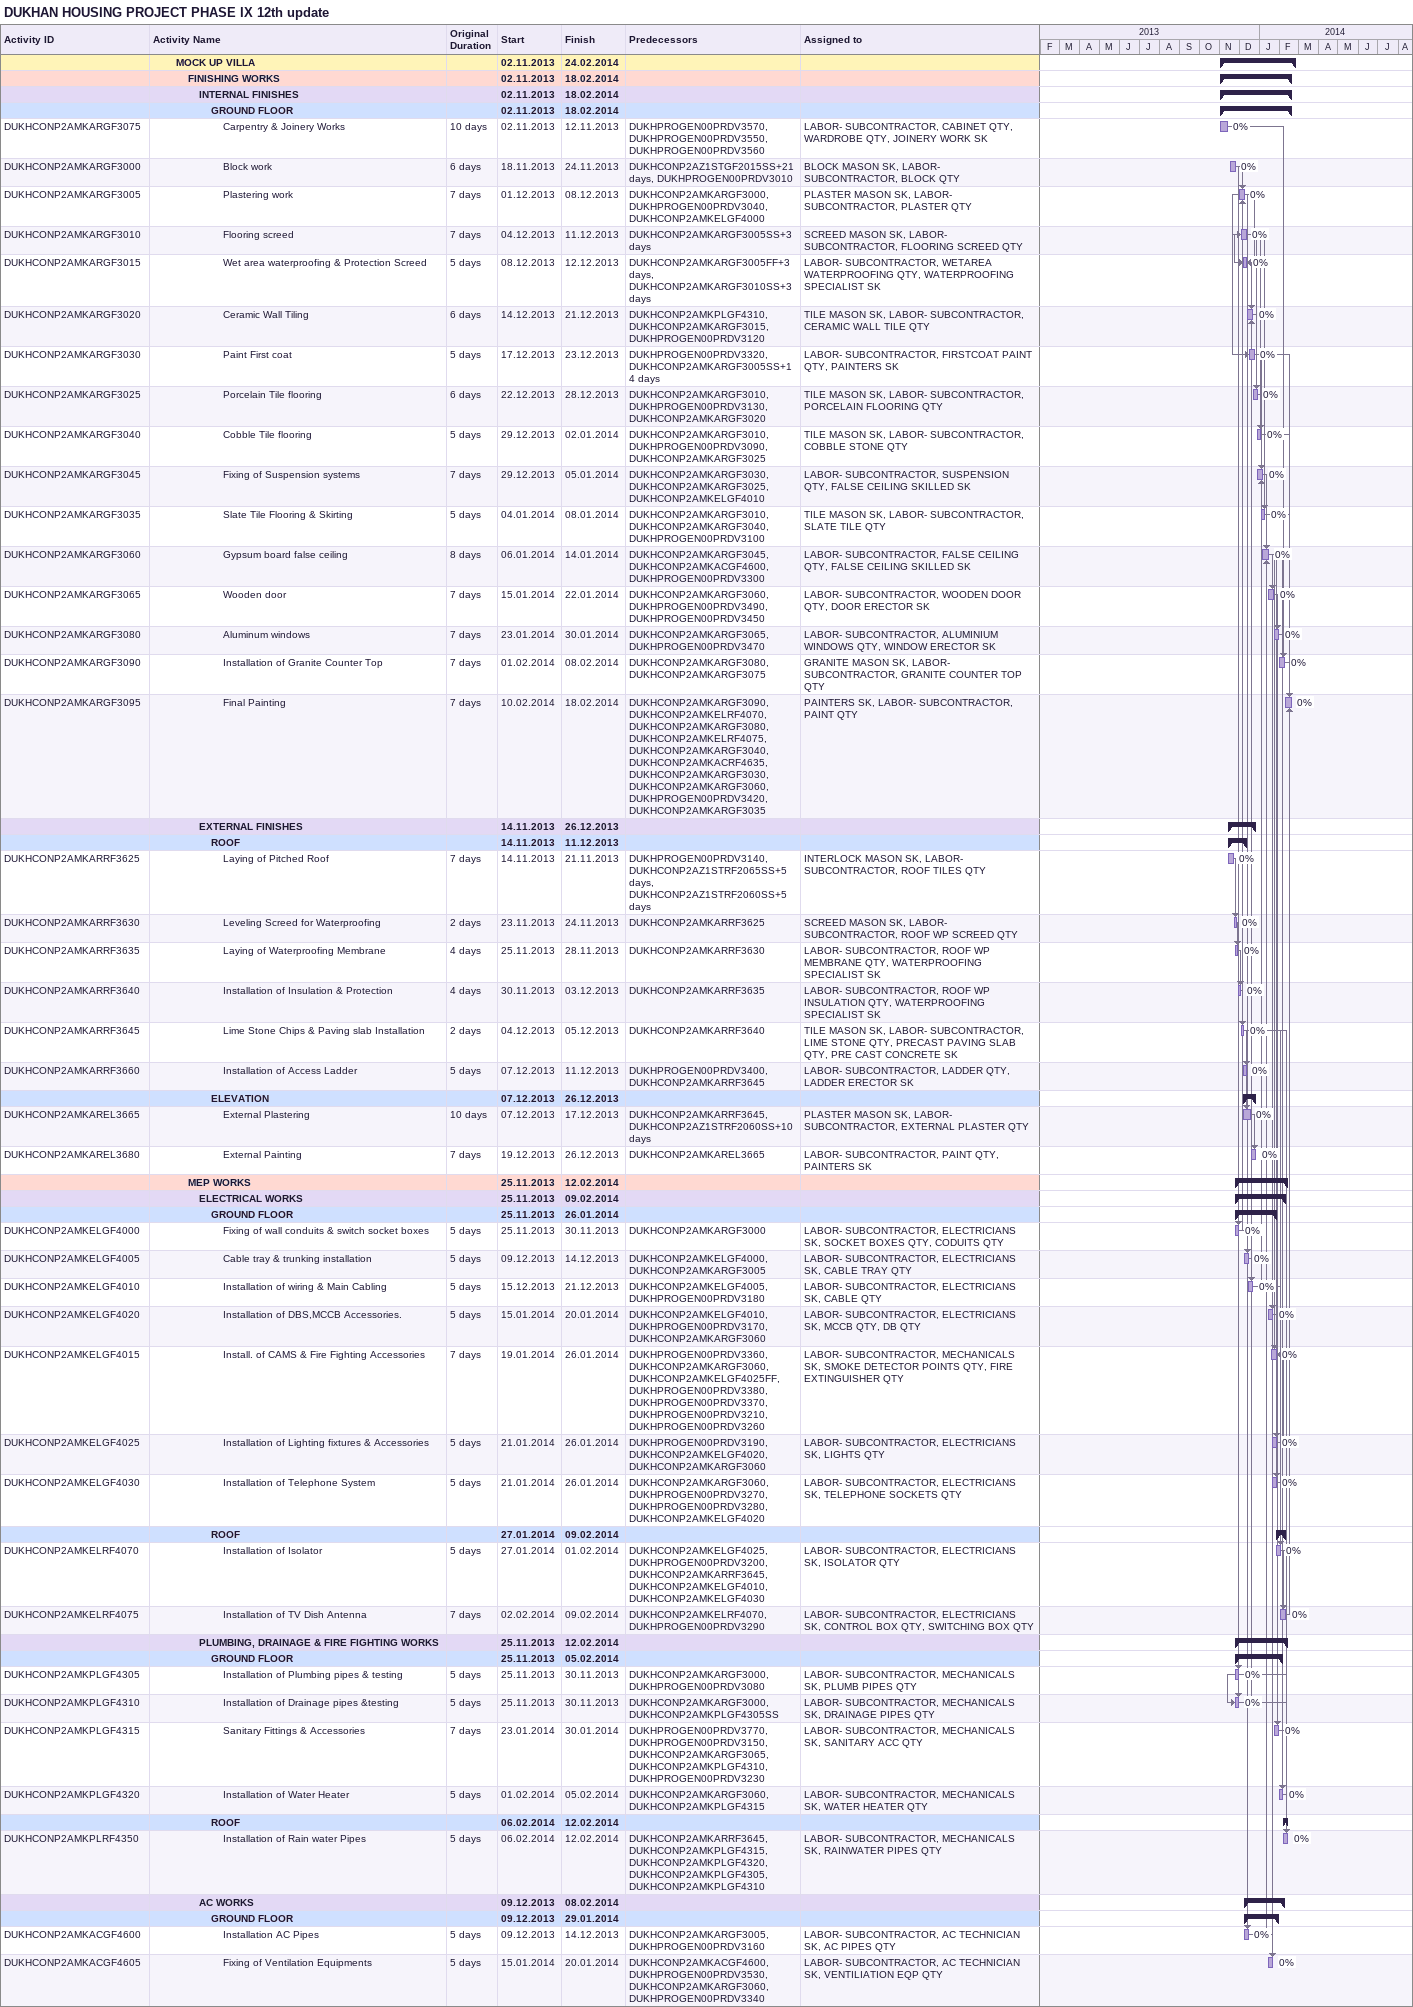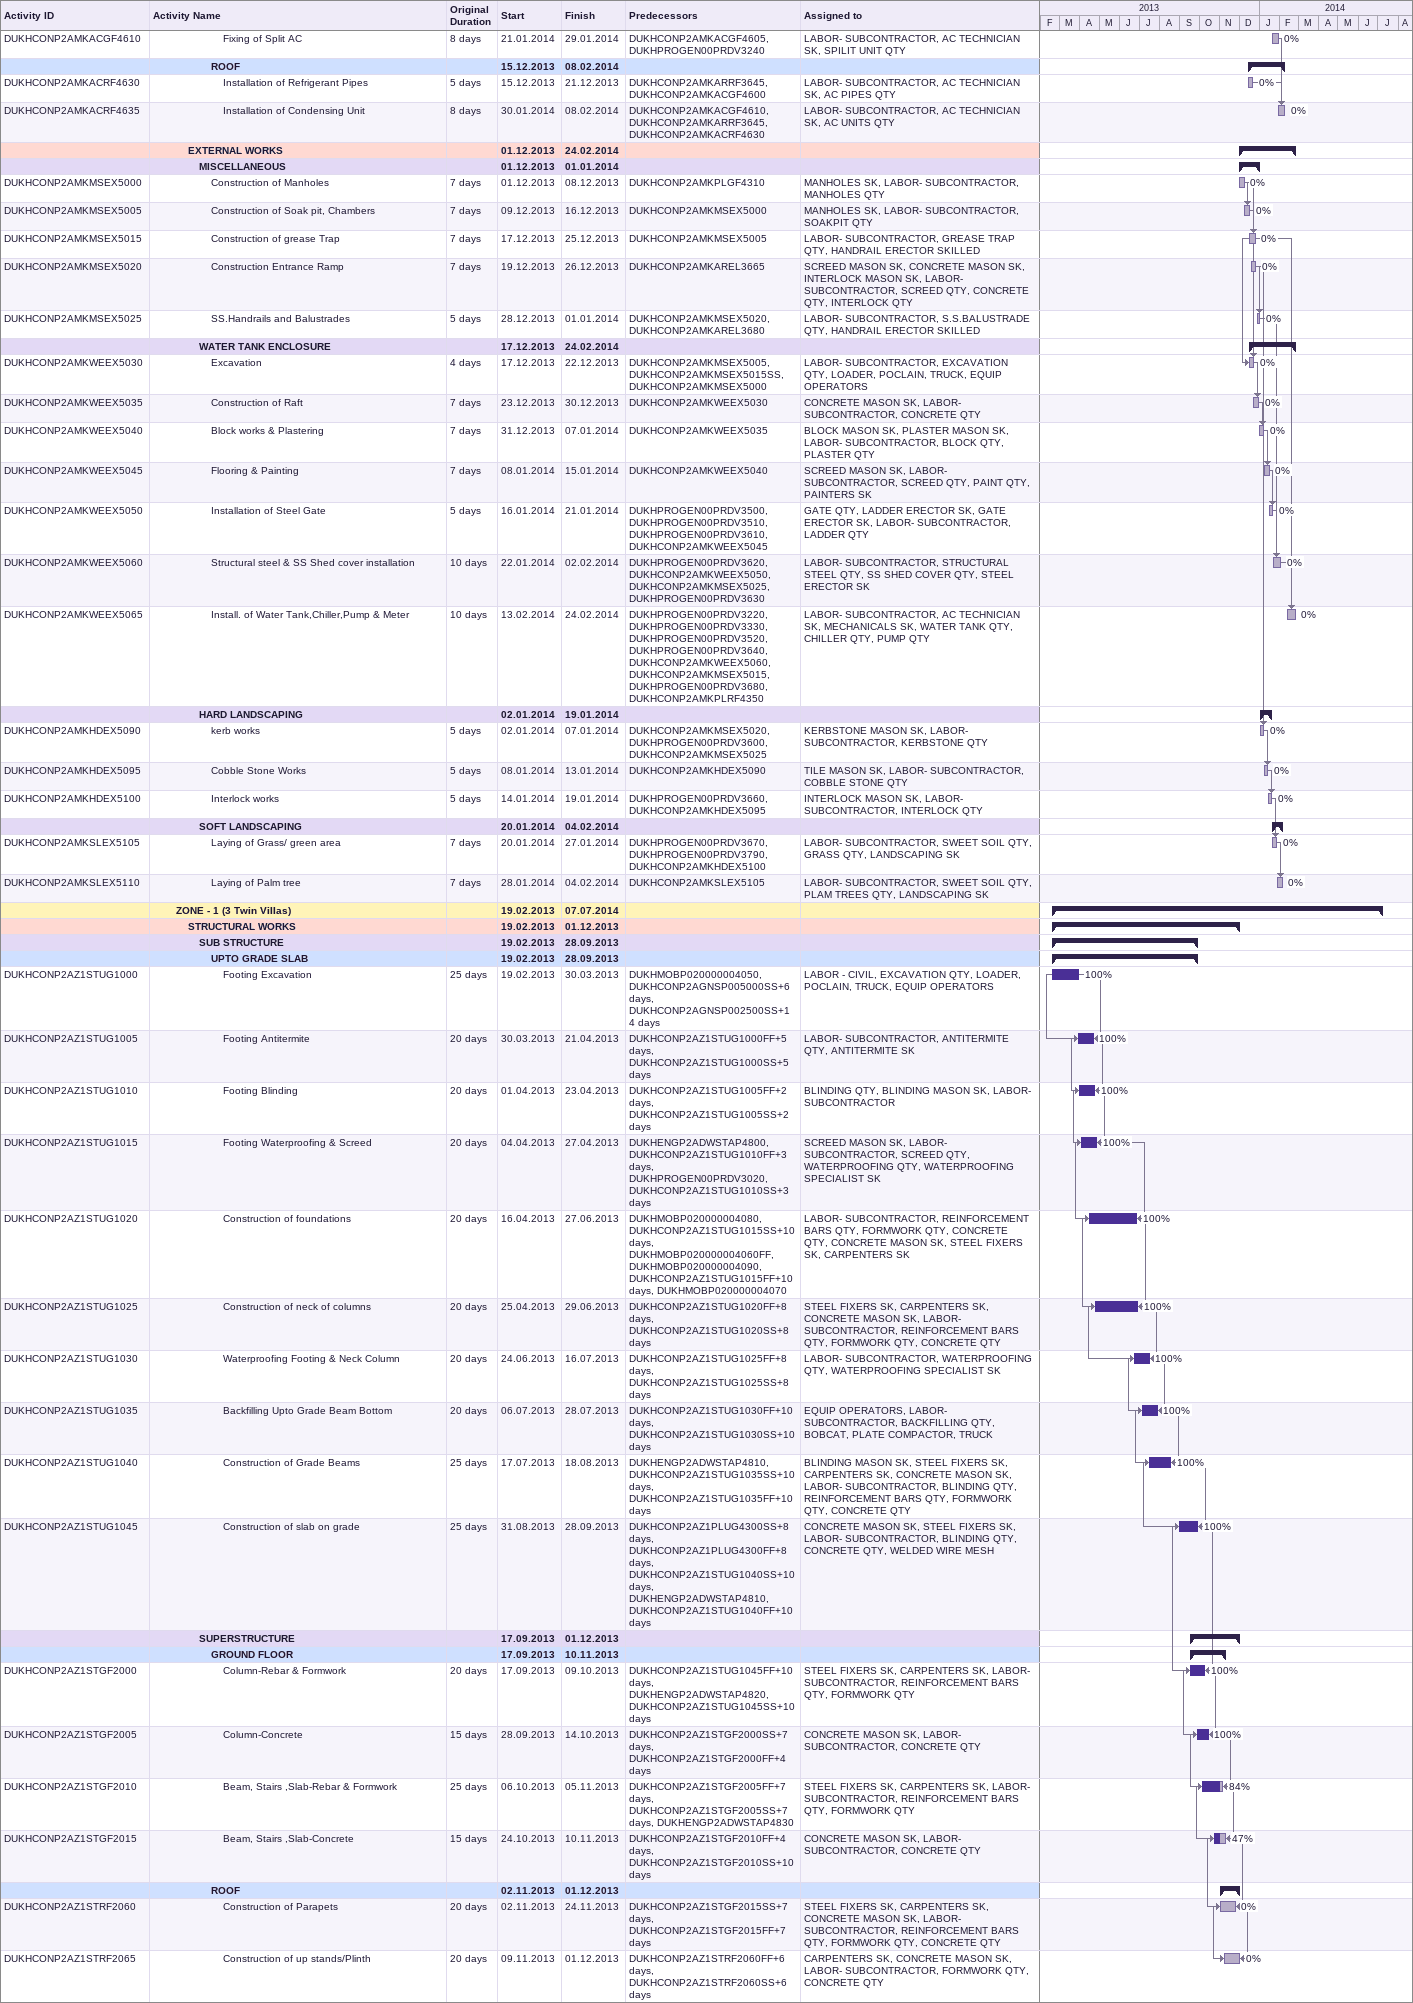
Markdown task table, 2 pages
DUKHAN HOUSING PROJECT PHASE IX 12th update

| ID | Level | Task | Original duration | Start | Finish | Predecessors | Resources | % complete |
|---|---|---|---|---|---|---|---|---|
|  | 3 | **MOCK UP VILLA** |  | 2013-11-02 | 2014-02-24 |  |  |  |
|  | 4 | **FINISHING WORKS** |  | 2013-11-02 | 2014-02-18 |  |  |  |
|  | 5 | **INTERNAL FINISHES** |  | 2013-11-02 | 2014-02-18 |  |  |  |
|  | 6 | **GROUND FLOOR** |  | 2013-11-02 | 2014-02-18 |  |  |  |
| DUKHCONP2AMKARGF3075 | 7 | Carpentry & Joinery Works | 10d | 2013-11-02 | 2013-11-12 | DUKHPROGEN00PRDV3570, DUKHPROGEN00PRDV3550, DUKHPROGEN00PRDV3560 | LABOR- SUBCONTRACTOR, CABINET QTY, WARDROBE QTY, JOINERY WORK SK | 0 |
| DUKHCONP2AMKARGF3000 | 7 | Block work | 6d | 2013-11-18 | 2013-11-24 | DUKHCONP2AZ1STGF2015SS+21d, DUKHPROGEN00PRDV3010 | BLOCK MASON SK, LABOR- SUBCONTRACTOR, BLOCK QTY | 0 |
| DUKHCONP2AMKARGF3005 | 7 | Plastering work | 7d | 2013-12-01 | 2013-12-08 | DUKHCONP2AMKARGF3000, DUKHPROGEN00PRDV3040, DUKHCONP2AMKELGF4000 | PLASTER MASON SK, LABOR- SUBCONTRACTOR, PLASTER QTY | 0 |
| DUKHCONP2AMKARGF3010 | 7 | Flooring screed | 7d | 2013-12-04 | 2013-12-11 | DUKHCONP2AMKARGF3005SS+3d | SCREED MASON SK, LABOR- SUBCONTRACTOR, FLOORING SCREED QTY | 0 |
| DUKHCONP2AMKARGF3015 | 7 | Wet area waterproofing & Protection Screed | 5d | 2013-12-08 | 2013-12-12 | DUKHCONP2AMKARGF3005FF+3d, DUKHCONP2AMKARGF3010SS+3d | LABOR- SUBCONTRACTOR, WETAREA WATERPROOFING QTY, WATERPROOFING SPECIALIST SK | 0 |
| DUKHCONP2AMKARGF3020 | 7 | Ceramic Wall Tiling | 6d | 2013-12-14 | 2013-12-21 | DUKHCONP2AMKPLGF4310, DUKHCONP2AMKARGF3015, DUKHPROGEN00PRDV3120 | TILE MASON SK, LABOR- SUBCONTRACTOR, CERAMIC WALL TILE QTY | 0 |
| DUKHCONP2AMKARGF3030 | 7 | Paint First coat | 5d | 2013-12-17 | 2013-12-23 | DUKHPROGEN00PRDV3320, DUKHCONP2AMKARGF3005SS+14d | LABOR- SUBCONTRACTOR, FIRSTCOAT PAINT QTY, PAINTERS SK | 0 |
| DUKHCONP2AMKARGF3025 | 7 | Porcelain Tile flooring | 6d | 2013-12-22 | 2013-12-28 | DUKHCONP2AMKARGF3010, DUKHPROGEN00PRDV3130, DUKHCONP2AMKARGF3020 | TILE MASON SK, LABOR- SUBCONTRACTOR, PORCELAIN FLOORING QTY | 0 |
| DUKHCONP2AMKARGF3040 | 7 | Cobble Tile flooring | 5d | 2013-12-29 | 2014-01-02 | DUKHCONP2AMKARGF3010, DUKHPROGEN00PRDV3090, DUKHCONP2AMKARGF3025 | TILE MASON SK, LABOR- SUBCONTRACTOR, COBBLE STONE QTY | 0 |
| DUKHCONP2AMKARGF3045 | 7 | Fixing of Suspension systems | 7d | 2013-12-29 | 2014-01-05 | DUKHCONP2AMKARGF3030, DUKHCONP2AMKARGF3025, DUKHCONP2AMKELGF4010 | LABOR- SUBCONTRACTOR, SUSPENSION QTY, FALSE CEILING SKILLED SK | 0 |
| DUKHCONP2AMKARGF3035 | 7 | Slate Tile Flooring & Skirting | 5d | 2014-01-04 | 2014-01-08 | DUKHCONP2AMKARGF3010, DUKHCONP2AMKARGF3040, DUKHPROGEN00PRDV3100 | TILE MASON SK, LABOR- SUBCONTRACTOR, SLATE TILE QTY | 0 |
| DUKHCONP2AMKARGF3060 | 7 | Gypsum board false ceiling | 8d | 2014-01-06 | 2014-01-14 | DUKHCONP2AMKARGF3045, DUKHCONP2AMKACGF4600, DUKHPROGEN00PRDV3300 | LABOR- SUBCONTRACTOR, FALSE CEILING QTY, FALSE CEILING SKILLED SK | 0 |
| DUKHCONP2AMKARGF3065 | 7 | Wooden door | 7d | 2014-01-15 | 2014-01-22 | DUKHCONP2AMKARGF3060, DUKHPROGEN00PRDV3490, DUKHPROGEN00PRDV3450 | LABOR- SUBCONTRACTOR, WOODEN DOOR QTY, DOOR ERECTOR SK | 0 |
| DUKHCONP2AMKARGF3080 | 7 | Aluminum windows | 7d | 2014-01-23 | 2014-01-30 | DUKHCONP2AMKARGF3065, DUKHPROGEN00PRDV3470 | LABOR- SUBCONTRACTOR, ALUMINIUM WINDOWS QTY, WINDOW ERECTOR SK | 0 |
| DUKHCONP2AMKARGF3090 | 7 | Installation of Granite Counter Top | 7d | 2014-02-01 | 2014-02-08 | DUKHCONP2AMKARGF3080, DUKHCONP2AMKARGF3075 | GRANITE MASON SK, LABOR- SUBCONTRACTOR, GRANITE COUNTER TOP QTY | 0 |
| DUKHCONP2AMKARGF3095 | 7 | Final Painting | 7d | 2014-02-10 | 2014-02-18 | DUKHCONP2AMKARGF3090, DUKHCONP2AMKELRF4070, DUKHCONP2AMKARGF3080, DUKHCONP2AMKELRF4075, DUKHCONP2AMKARGF3040, DUKHCONP2AMKACRF4635, DUKHCONP2AMKARGF3030, DUKHCONP2AMKARGF3060, DUKHPROGEN00PRDV3420, DUKHCONP2AMKARGF3035 | PAINTERS SK, LABOR- SUBCONTRACTOR, PAINT QTY | 0 |
|  | 5 | **EXTERNAL FINISHES** |  | 2013-11-14 | 2013-12-26 |  |  |  |
|  | 6 | **ROOF** |  | 2013-11-14 | 2013-12-11 |  |  |  |
| DUKHCONP2AMKARRF3625 | 7 | Laying of Pitched Roof | 7d | 2013-11-14 | 2013-11-21 | DUKHPROGEN00PRDV3140, DUKHCONP2AZ1STRF2065SS+5d, DUKHCONP2AZ1STRF2060SS+5d | INTERLOCK MASON SK, LABOR- SUBCONTRACTOR, ROOF TILES QTY | 0 |
| DUKHCONP2AMKARRF3630 | 7 | Leveling Screed for Waterproofing | 2d | 2013-11-23 | 2013-11-24 | DUKHCONP2AMKARRF3625 | SCREED MASON SK, LABOR- SUBCONTRACTOR, ROOF WP SCREED QTY | 0 |
| DUKHCONP2AMKARRF3635 | 7 | Laying of Waterproofing Membrane | 4d | 2013-11-25 | 2013-11-28 | DUKHCONP2AMKARRF3630 | LABOR- SUBCONTRACTOR, ROOF WP MEMBRANE QTY, WATERPROOFING SPECIALIST SK | 0 |
| DUKHCONP2AMKARRF3640 | 7 | Installation of Insulation & Protection | 4d | 2013-11-30 | 2013-12-03 | DUKHCONP2AMKARRF3635 | LABOR- SUBCONTRACTOR, ROOF WP INSULATION QTY, WATERPROOFING SPECIALIST SK | 0 |
| DUKHCONP2AMKARRF3645 | 7 | Lime Stone Chips & Paving slab Installation | 2d | 2013-12-04 | 2013-12-05 | DUKHCONP2AMKARRF3640 | TILE MASON SK, LABOR- SUBCONTRACTOR, LIME STONE QTY, PRECAST PAVING SLAB QTY, PRE CAST CONCRETE SK | 0 |
| DUKHCONP2AMKARRF3660 | 7 | Installation of Access Ladder | 5d | 2013-12-07 | 2013-12-11 | DUKHPROGEN00PRDV3400, DUKHCONP2AMKARRF3645 | LABOR- SUBCONTRACTOR, LADDER QTY, LADDER ERECTOR SK | 0 |
|  | 6 | **ELEVATION** |  | 2013-12-07 | 2013-12-26 |  |  |  |
| DUKHCONP2AMKAREL3665 | 7 | External Plastering | 10d | 2013-12-07 | 2013-12-17 | DUKHCONP2AMKARRF3645, DUKHCONP2AZ1STRF2060SS+10d | PLASTER MASON SK, LABOR- SUBCONTRACTOR, EXTERNAL PLASTER QTY | 0 |
| DUKHCONP2AMKAREL3680 | 7 | External Painting | 7d | 2013-12-19 | 2013-12-26 | DUKHCONP2AMKAREL3665 | LABOR- SUBCONTRACTOR, PAINT QTY, PAINTERS SK | 0 |
|  | 4 | **MEP WORKS** |  | 2013-11-25 | 2014-02-12 |  |  |  |
|  | 5 | **ELECTRICAL WORKS** |  | 2013-11-25 | 2014-02-09 |  |  |  |
|  | 6 | **GROUND FLOOR** |  | 2013-11-25 | 2014-01-26 |  |  |  |
| DUKHCONP2AMKELGF4000 | 7 | Fixing of wall conduits & switch socket boxes | 5d | 2013-11-25 | 2013-11-30 | DUKHCONP2AMKARGF3000 | LABOR- SUBCONTRACTOR, ELECTRICIANS SK, SOCKET BOXES QTY, CODUITS QTY | 0 |
| DUKHCONP2AMKELGF4005 | 7 | Cable tray & trunking installation | 5d | 2013-12-09 | 2013-12-14 | DUKHCONP2AMKELGF4000, DUKHCONP2AMKARGF3005 | LABOR- SUBCONTRACTOR, ELECTRICIANS SK, CABLE TRAY QTY | 0 |
| DUKHCONP2AMKELGF4010 | 7 | Installation of wiring & Main Cabling | 5d | 2013-12-15 | 2013-12-21 | DUKHCONP2AMKELGF4005, DUKHPROGEN00PRDV3180 | LABOR- SUBCONTRACTOR, ELECTRICIANS SK, CABLE QTY | 0 |
| DUKHCONP2AMKELGF4020 | 7 | Installation of DBS,MCCB Accessories. | 5d | 2014-01-15 | 2014-01-20 | DUKHCONP2AMKELGF4010, DUKHPROGEN00PRDV3170, DUKHCONP2AMKARGF3060 | LABOR- SUBCONTRACTOR, ELECTRICIANS SK, MCCB QTY, DB QTY | 0 |
| DUKHCONP2AMKELGF4015 | 7 | Install. of CAMS & Fire Fighting Accessories | 7d | 2014-01-19 | 2014-01-26 | DUKHPROGEN00PRDV3360, DUKHCONP2AMKARGF3060, DUKHCONP2AMKELGF4025FF, DUKHPROGEN00PRDV3380, DUKHPROGEN00PRDV3370, DUKHPROGEN00PRDV3210, DUKHPROGEN00PRDV3260 | LABOR- SUBCONTRACTOR, MECHANICALS SK, SMOKE DETECTOR POINTS QTY, FIRE EXTINGUISHER QTY | 0 |
| DUKHCONP2AMKELGF4025 | 7 | Installation of Lighting fixtures & Accessories | 5d | 2014-01-21 | 2014-01-26 | DUKHPROGEN00PRDV3190, DUKHCONP2AMKELGF4020, DUKHCONP2AMKARGF3060 | LABOR- SUBCONTRACTOR, ELECTRICIANS SK, LIGHTS QTY | 0 |
| DUKHCONP2AMKELGF4030 | 7 | Installation of Telephone System | 5d | 2014-01-21 | 2014-01-26 | DUKHCONP2AMKARGF3060, DUKHPROGEN00PRDV3270, DUKHPROGEN00PRDV3280, DUKHCONP2AMKELGF4020 | LABOR- SUBCONTRACTOR, ELECTRICIANS SK, TELEPHONE SOCKETS QTY | 0 |
|  | 6 | **ROOF** |  | 2014-01-27 | 2014-02-09 |  |  |  |
| DUKHCONP2AMKELRF4070 | 7 | Installation of Isolator | 5d | 2014-01-27 | 2014-02-01 | DUKHCONP2AMKELGF4025, DUKHPROGEN00PRDV3200, DUKHCONP2AMKARRF3645, DUKHCONP2AMKELGF4010, DUKHCONP2AMKELGF4030 | LABOR- SUBCONTRACTOR, ELECTRICIANS SK, ISOLATOR QTY | 0 |
| DUKHCONP2AMKELRF4075 | 7 | Installation of TV Dish Antenna | 7d | 2014-02-02 | 2014-02-09 | DUKHCONP2AMKELRF4070, DUKHPROGEN00PRDV3290 | LABOR- SUBCONTRACTOR, ELECTRICIANS SK, CONTROL BOX QTY, SWITCHING BOX QTY | 0 |
|  | 5 | **PLUMBING, DRAINAGE & FIRE FIGHTING WORKS** |  | 2013-11-25 | 2014-02-12 |  |  |  |
|  | 6 | **GROUND FLOOR** |  | 2013-11-25 | 2014-02-05 |  |  |  |
| DUKHCONP2AMKPLGF4305 | 7 | Installation of Plumbing pipes & testing | 5d | 2013-11-25 | 2013-11-30 | DUKHCONP2AMKARGF3000, DUKHPROGEN00PRDV3080 | LABOR- SUBCONTRACTOR, MECHANICALS SK, PLUMB PIPES QTY | 0 |
| DUKHCONP2AMKPLGF4310 | 7 | Installation of Drainage pipes &testing | 5d | 2013-11-25 | 2013-11-30 | DUKHCONP2AMKARGF3000, DUKHCONP2AMKPLGF4305SS | LABOR- SUBCONTRACTOR, MECHANICALS SK, DRAINAGE PIPES QTY | 0 |
| DUKHCONP2AMKPLGF4315 | 7 | Sanitary Fittings & Accessories | 7d | 2014-01-23 | 2014-01-30 | DUKHPROGEN00PRDV3770, DUKHPROGEN00PRDV3150, DUKHCONP2AMKARGF3065, DUKHCONP2AMKPLGF4310, DUKHPROGEN00PRDV3230 | LABOR- SUBCONTRACTOR, MECHANICALS SK, SANITARY ACC QTY | 0 |
| DUKHCONP2AMKPLGF4320 | 7 | Installation of Water Heater | 5d | 2014-02-01 | 2014-02-05 | DUKHCONP2AMKARGF3060, DUKHCONP2AMKPLGF4315 | LABOR- SUBCONTRACTOR, MECHANICALS SK, WATER HEATER QTY | 0 |
|  | 6 | **ROOF** |  | 2014-02-06 | 2014-02-12 |  |  |  |
| DUKHCONP2AMKPLRF4350 | 7 | Installation of Rain water Pipes | 5d | 2014-02-06 | 2014-02-12 | DUKHCONP2AMKARRF3645, DUKHCONP2AMKPLGF4315, DUKHCONP2AMKPLGF4320, DUKHCONP2AMKPLGF4305, DUKHCONP2AMKPLGF4310 | LABOR- SUBCONTRACTOR, MECHANICALS SK, RAINWATER PIPES QTY | 0 |
|  | 5 | **AC WORKS** |  | 2013-12-09 | 2014-02-08 |  |  |  |
|  | 6 | **GROUND FLOOR** |  | 2013-12-09 | 2014-01-29 |  |  |  |
| DUKHCONP2AMKACGF4600 | 7 | Installation AC Pipes | 5d | 2013-12-09 | 2013-12-14 | DUKHCONP2AMKARGF3005, DUKHPROGEN00PRDV3160 | LABOR- SUBCONTRACTOR, AC TECHNICIAN SK, AC PIPES QTY | 0 |
| DUKHCONP2AMKACGF4605 | 7 | Fixing of Ventilation Equipments | 5d | 2014-01-15 | 2014-01-20 | DUKHCONP2AMKACGF4600, DUKHPROGEN00PRDV3530, DUKHCONP2AMKARGF3060, DUKHPROGEN00PRDV3340 | LABOR- SUBCONTRACTOR, AC TECHNICIAN SK, VENTILIATION EQP QTY | 0 |
| DUKHCONP2AMKACGF4610 | 7 | Fixing of Split AC | 8d | 2014-01-21 | 2014-01-29 | DUKHCONP2AMKACGF4605, DUKHPROGEN00PRDV3240 | LABOR- SUBCONTRACTOR, AC TECHNICIAN SK, SPILIT UNIT QTY | 0 |
|  | 6 | **ROOF** |  | 2013-12-15 | 2014-02-08 |  |  |  |
| DUKHCONP2AMKACRF4630 | 7 | Installation of Refrigerant Pipes | 5d | 2013-12-15 | 2013-12-21 | DUKHCONP2AMKARRF3645, DUKHCONP2AMKACGF4600 | LABOR- SUBCONTRACTOR, AC TECHNICIAN SK, AC PIPES QTY | 0 |
| DUKHCONP2AMKACRF4635 | 7 | Installation of Condensing Unit | 8d | 2014-01-30 | 2014-02-08 | DUKHCONP2AMKACGF4610, DUKHCONP2AMKARRF3645, DUKHCONP2AMKACRF4630 | LABOR- SUBCONTRACTOR, AC TECHNICIAN SK, AC UNITS QTY | 0 |
|  | 4 | **EXTERNAL WORKS** |  | 2013-12-01 | 2014-02-24 |  |  |  |
|  | 5 | **MISCELLANEOUS** |  | 2013-12-01 | 2014-01-01 |  |  |  |
| DUKHCONP2AMKMSEX5000 | 6 | Construction of Manholes | 7d | 2013-12-01 | 2013-12-08 | DUKHCONP2AMKPLGF4310 | MANHOLES SK, LABOR- SUBCONTRACTOR, MANHOLES QTY | 0 |
| DUKHCONP2AMKMSEX5005 | 6 | Construction of Soak pit, Chambers | 7d | 2013-12-09 | 2013-12-16 | DUKHCONP2AMKMSEX5000 | MANHOLES SK, LABOR- SUBCONTRACTOR, SOAKPIT QTY | 0 |
| DUKHCONP2AMKMSEX5015 | 6 | Construction of grease Trap | 7d | 2013-12-17 | 2013-12-25 | DUKHCONP2AMKMSEX5005 | LABOR- SUBCONTRACTOR, GREASE TRAP QTY, HANDRAIL ERECTOR SKILLED | 0 |
| DUKHCONP2AMKMSEX5020 | 6 | Construction Entrance Ramp | 7d | 2013-12-19 | 2013-12-26 | DUKHCONP2AMKAREL3665 | SCREED MASON SK, CONCRETE MASON SK, INTERLOCK MASON SK, LABOR- SUBCONTRACTOR, SCREED QTY, CONCRETE QTY, INTERLOCK QTY | 0 |
| DUKHCONP2AMKMSEX5025 | 6 | SS.Handrails and Balustrades | 5d | 2013-12-28 | 2014-01-01 | DUKHCONP2AMKMSEX5020, DUKHCONP2AMKAREL3680 | LABOR- SUBCONTRACTOR, S.S.BALUSTRADE QTY, HANDRAIL ERECTOR SKILLED | 0 |
|  | 5 | **WATER TANK ENCLOSURE** |  | 2013-12-17 | 2014-02-24 |  |  |  |
| DUKHCONP2AMKWEEX5030 | 6 | Excavation | 4d | 2013-12-17 | 2013-12-22 | DUKHCONP2AMKMSEX5005, DUKHCONP2AMKMSEX5015SS, DUKHCONP2AMKMSEX5000 | LABOR- SUBCONTRACTOR, EXCAVATION QTY, LOADER, POCLAIN, TRUCK, EQUIP OPERATORS | 0 |
| DUKHCONP2AMKWEEX5035 | 6 | Construction of Raft | 7d | 2013-12-23 | 2013-12-30 | DUKHCONP2AMKWEEX5030 | CONCRETE MASON SK, LABOR- SUBCONTRACTOR, CONCRETE QTY | 0 |
| DUKHCONP2AMKWEEX5040 | 6 | Block works & Plastering | 7d | 2013-12-31 | 2014-01-07 | DUKHCONP2AMKWEEX5035 | BLOCK MASON SK, PLASTER MASON SK, LABOR- SUBCONTRACTOR, BLOCK QTY, PLASTER QTY | 0 |
| DUKHCONP2AMKWEEX5045 | 6 | Flooring & Painting | 7d | 2014-01-08 | 2014-01-15 | DUKHCONP2AMKWEEX5040 | SCREED MASON SK, LABOR- SUBCONTRACTOR, SCREED QTY, PAINT QTY, PAINTERS SK | 0 |
| DUKHCONP2AMKWEEX5050 | 6 | Installation of Steel Gate | 5d | 2014-01-16 | 2014-01-21 | DUKHPROGEN00PRDV3500, DUKHPROGEN00PRDV3510, DUKHPROGEN00PRDV3610, DUKHCONP2AMKWEEX5045 | GATE QTY, LADDER ERECTOR SK, GATE ERECTOR SK, LABOR- SUBCONTRACTOR, LADDER QTY | 0 |
| DUKHCONP2AMKWEEX5060 | 6 | Structural steel & SS Shed cover installation | 10d | 2014-01-22 | 2014-02-02 | DUKHPROGEN00PRDV3620, DUKHCONP2AMKWEEX5050, DUKHCONP2AMKMSEX5025, DUKHPROGEN00PRDV3630 | LABOR- SUBCONTRACTOR, STRUCTURAL STEEL QTY, SS SHED COVER QTY, STEEL ERECTOR SK | 0 |
| DUKHCONP2AMKWEEX5065 | 6 | Install. of Water Tank,Chiller,Pump & Meter | 10d | 2014-02-13 | 2014-02-24 | DUKHPROGEN00PRDV3220, DUKHPROGEN00PRDV3330, DUKHPROGEN00PRDV3520, DUKHPROGEN00PRDV3640, DUKHCONP2AMKWEEX5060, DUKHCONP2AMKMSEX5015, DUKHPROGEN00PRDV3680, DUKHCONP2AMKPLRF4350 | LABOR- SUBCONTRACTOR, AC TECHNICIAN SK, MECHANICALS SK, WATER TANK QTY, CHILLER QTY, PUMP QTY | 0 |
|  | 5 | **HARD LANDSCAPING** |  | 2014-01-02 | 2014-01-19 |  |  |  |
| DUKHCONP2AMKHDEX5090 | 6 | kerb works | 5d | 2014-01-02 | 2014-01-07 | DUKHCONP2AMKMSEX5020, DUKHPROGEN00PRDV3600, DUKHCONP2AMKMSEX5025 | KERBSTONE MASON SK, LABOR- SUBCONTRACTOR, KERBSTONE QTY | 0 |
| DUKHCONP2AMKHDEX5095 | 6 | Cobble Stone Works | 5d | 2014-01-08 | 2014-01-13 | DUKHCONP2AMKHDEX5090 | TILE MASON SK, LABOR- SUBCONTRACTOR, COBBLE STONE QTY | 0 |
| DUKHCONP2AMKHDEX5100 | 6 | Interlock works | 5d | 2014-01-14 | 2014-01-19 | DUKHPROGEN00PRDV3660, DUKHCONP2AMKHDEX5095 | INTERLOCK MASON SK, LABOR- SUBCONTRACTOR, INTERLOCK QTY | 0 |
|  | 5 | **SOFT LANDSCAPING** |  | 2014-01-20 | 2014-02-04 |  |  |  |
| DUKHCONP2AMKSLEX5105 | 6 | Laying of Grass/ green area | 7d | 2014-01-20 | 2014-01-27 | DUKHPROGEN00PRDV3670, DUKHPROGEN00PRDV3790, DUKHCONP2AMKHDEX5100 | LABOR- SUBCONTRACTOR, SWEET SOIL QTY, GRASS QTY, LANDSCAPING SK | 0 |
| DUKHCONP2AMKSLEX5110 | 6 | Laying of Palm tree | 7d | 2014-01-28 | 2014-02-04 | DUKHCONP2AMKSLEX5105 | LABOR- SUBCONTRACTOR, SWEET SOIL QTY, PLAM TREES QTY, LANDSCAPING SK | 0 |
|  | 3 | **ZONE - 1 (3 Twin Villas)** |  | 2013-02-19 | 2014-07-07 |  |  |  |
|  | 4 | **STRUCTURAL WORKS** |  | 2013-02-19 | 2013-12-01 |  |  |  |
|  | 5 | **SUB STRUCTURE** |  | 2013-02-19 | 2013-09-28 |  |  |  |
|  | 6 | **UPTO GRADE SLAB** |  | 2013-02-19 | 2013-09-28 |  |  |  |
| DUKHCONP2AZ1STUG1000 | 7 | Footing Excavation | 25d | 2013-02-19 | 2013-03-30 | DUKHMOBP020000004050, DUKHCONP2AGNSP005000SS+6d, DUKHCONP2AGNSP002500SS+14d | LABOR - CIVIL, EXCAVATION QTY, LOADER, POCLAIN, TRUCK, EQUIP OPERATORS | 100 |
| DUKHCONP2AZ1STUG1005 | 7 | Footing Antitermite | 20d | 2013-03-30 | 2013-04-21 | DUKHCONP2AZ1STUG1000FF+5d, DUKHCONP2AZ1STUG1000SS+5d | LABOR- SUBCONTRACTOR, ANTITERMITE QTY, ANTITERMITE SK | 100 |
| DUKHCONP2AZ1STUG1010 | 7 | Footing Blinding | 20d | 2013-04-01 | 2013-04-23 | DUKHCONP2AZ1STUG1005FF+2d, DUKHCONP2AZ1STUG1005SS+2d | BLINDING QTY, BLINDING MASON SK, LABOR- SUBCONTRACTOR | 100 |
| DUKHCONP2AZ1STUG1015 | 7 | Footing Waterproofing & Screed | 20d | 2013-04-04 | 2013-04-27 | DUKHENGP2ADWSTAP4800, DUKHCONP2AZ1STUG1010FF+3d, DUKHPROGEN00PRDV3020, DUKHCONP2AZ1STUG1010SS+3d | SCREED MASON SK, LABOR- SUBCONTRACTOR, SCREED QTY, WATERPROOFING QTY, WATERPROOFING SPECIALIST SK | 100 |
| DUKHCONP2AZ1STUG1020 | 7 | Construction of foundations | 20d | 2013-04-16 | 2013-06-27 | DUKHMOBP020000004080, DUKHCONP2AZ1STUG1015SS+10d, DUKHMOBP020000004060FF, DUKHMOBP020000004090, DUKHCONP2AZ1STUG1015FF+10d, DUKHMOBP020000004070 | LABOR- SUBCONTRACTOR, REINFORCEMENT BARS QTY, FORMWORK QTY, CONCRETE QTY, CONCRETE MASON SK, STEEL FIXERS SK, CARPENTERS SK | 100 |
| DUKHCONP2AZ1STUG1025 | 7 | Construction of neck of columns | 20d | 2013-04-25 | 2013-06-29 | DUKHCONP2AZ1STUG1020FF+8d, DUKHCONP2AZ1STUG1020SS+8d | STEEL FIXERS SK, CARPENTERS SK, CONCRETE MASON SK, LABOR- SUBCONTRACTOR, REINFORCEMENT BARS QTY, FORMWORK QTY, CONCRETE QTY | 100 |
| DUKHCONP2AZ1STUG1030 | 7 | Waterproofing Footing & Neck Column | 20d | 2013-06-24 | 2013-07-16 | DUKHCONP2AZ1STUG1025FF+8d, DUKHCONP2AZ1STUG1025SS+8d | LABOR- SUBCONTRACTOR, WATERPROOFING QTY, WATERPROOFING SPECIALIST SK | 100 |
| DUKHCONP2AZ1STUG1035 | 7 | Backfilling Upto Grade Beam Bottom | 20d | 2013-07-06 | 2013-07-28 | DUKHCONP2AZ1STUG1030FF+10d, DUKHCONP2AZ1STUG1030SS+10d | EQUIP OPERATORS, LABOR- SUBCONTRACTOR, BACKFILLING QTY, BOBCAT, PLATE COMPACTOR, TRUCK | 100 |
| DUKHCONP2AZ1STUG1040 | 7 | Construction of Grade Beams | 25d | 2013-07-17 | 2013-08-18 | DUKHENGP2ADWSTAP4810, DUKHCONP2AZ1STUG1035SS+10d, DUKHCONP2AZ1STUG1035FF+10d | BLINDING MASON SK, STEEL FIXERS SK, CARPENTERS SK, CONCRETE MASON SK, LABOR- SUBCONTRACTOR, BLINDING QTY, REINFORCEMENT BARS QTY, FORMWORK QTY, CONCRETE QTY | 100 |
| DUKHCONP2AZ1STUG1045 | 7 | Construction of slab on grade | 25d | 2013-08-31 | 2013-09-28 | DUKHCONP2AZ1PLUG4300SS+8d, DUKHCONP2AZ1PLUG4300FF+8d, DUKHCONP2AZ1STUG1040SS+10d, DUKHENGP2ADWSTAP4810, DUKHCONP2AZ1STUG1040FF+10d | CONCRETE MASON SK, STEEL FIXERS SK, LABOR- SUBCONTRACTOR, BLINDING QTY, CONCRETE QTY, WELDED WIRE MESH | 100 |
|  | 5 | **SUPERSTRUCTURE** |  | 2013-09-17 | 2013-12-01 |  |  |  |
|  | 6 | **GROUND FLOOR** |  | 2013-09-17 | 2013-11-10 |  |  |  |
| DUKHCONP2AZ1STGF2000 | 7 | Column-Rebar & Formwork | 20d | 2013-09-17 | 2013-10-09 | DUKHCONP2AZ1STUG1045FF+10d, DUKHENGP2ADWSTAP4820, DUKHCONP2AZ1STUG1045SS+10d | STEEL FIXERS SK, CARPENTERS SK, LABOR- SUBCONTRACTOR, REINFORCEMENT BARS QTY, FORMWORK QTY | 100 |
| DUKHCONP2AZ1STGF2005 | 7 | Column-Concrete | 15d | 2013-09-28 | 2013-10-14 | DUKHCONP2AZ1STGF2000SS+7d, DUKHCONP2AZ1STGF2000FF+4d | CONCRETE MASON SK, LABOR- SUBCONTRACTOR, CONCRETE QTY | 100 |
| DUKHCONP2AZ1STGF2010 | 7 | Beam, Stairs ,Slab-Rebar & Formwork | 25d | 2013-10-06 | 2013-11-05 | DUKHCONP2AZ1STGF2005FF+7d, DUKHCONP2AZ1STGF2005SS+7d, DUKHENGP2ADWSTAP4830 | STEEL FIXERS SK, CARPENTERS SK, LABOR- SUBCONTRACTOR, REINFORCEMENT BARS QTY, FORMWORK QTY | 84 |
| DUKHCONP2AZ1STGF2015 | 7 | Beam, Stairs ,Slab-Concrete | 15d | 2013-10-24 | 2013-11-10 | DUKHCONP2AZ1STGF2010FF+4d, DUKHCONP2AZ1STGF2010SS+10d | CONCRETE MASON SK, LABOR- SUBCONTRACTOR, CONCRETE QTY | 47 |
|  | 6 | **ROOF** |  | 2013-11-02 | 2013-12-01 |  |  |  |
| DUKHCONP2AZ1STRF2060 | 7 | Construction of Parapets | 20d | 2013-11-02 | 2013-11-24 | DUKHCONP2AZ1STGF2015SS+7d, DUKHCONP2AZ1STGF2015FF+7d | STEEL FIXERS SK, CARPENTERS SK, CONCRETE MASON SK, LABOR- SUBCONTRACTOR, REINFORCEMENT BARS QTY, FORMWORK QTY, CONCRETE QTY | 0 |
| DUKHCONP2AZ1STRF2065 | 7 | Construction of up stands/Plinth | 20d | 2013-11-09 | 2013-12-01 | DUKHCONP2AZ1STRF2060FF+6d, DUKHCONP2AZ1STRF2060SS+6d | CARPENTERS SK, CONCRETE MASON SK, LABOR- SUBCONTRACTOR, FORMWORK QTY, CONCRETE QTY | 0 |
